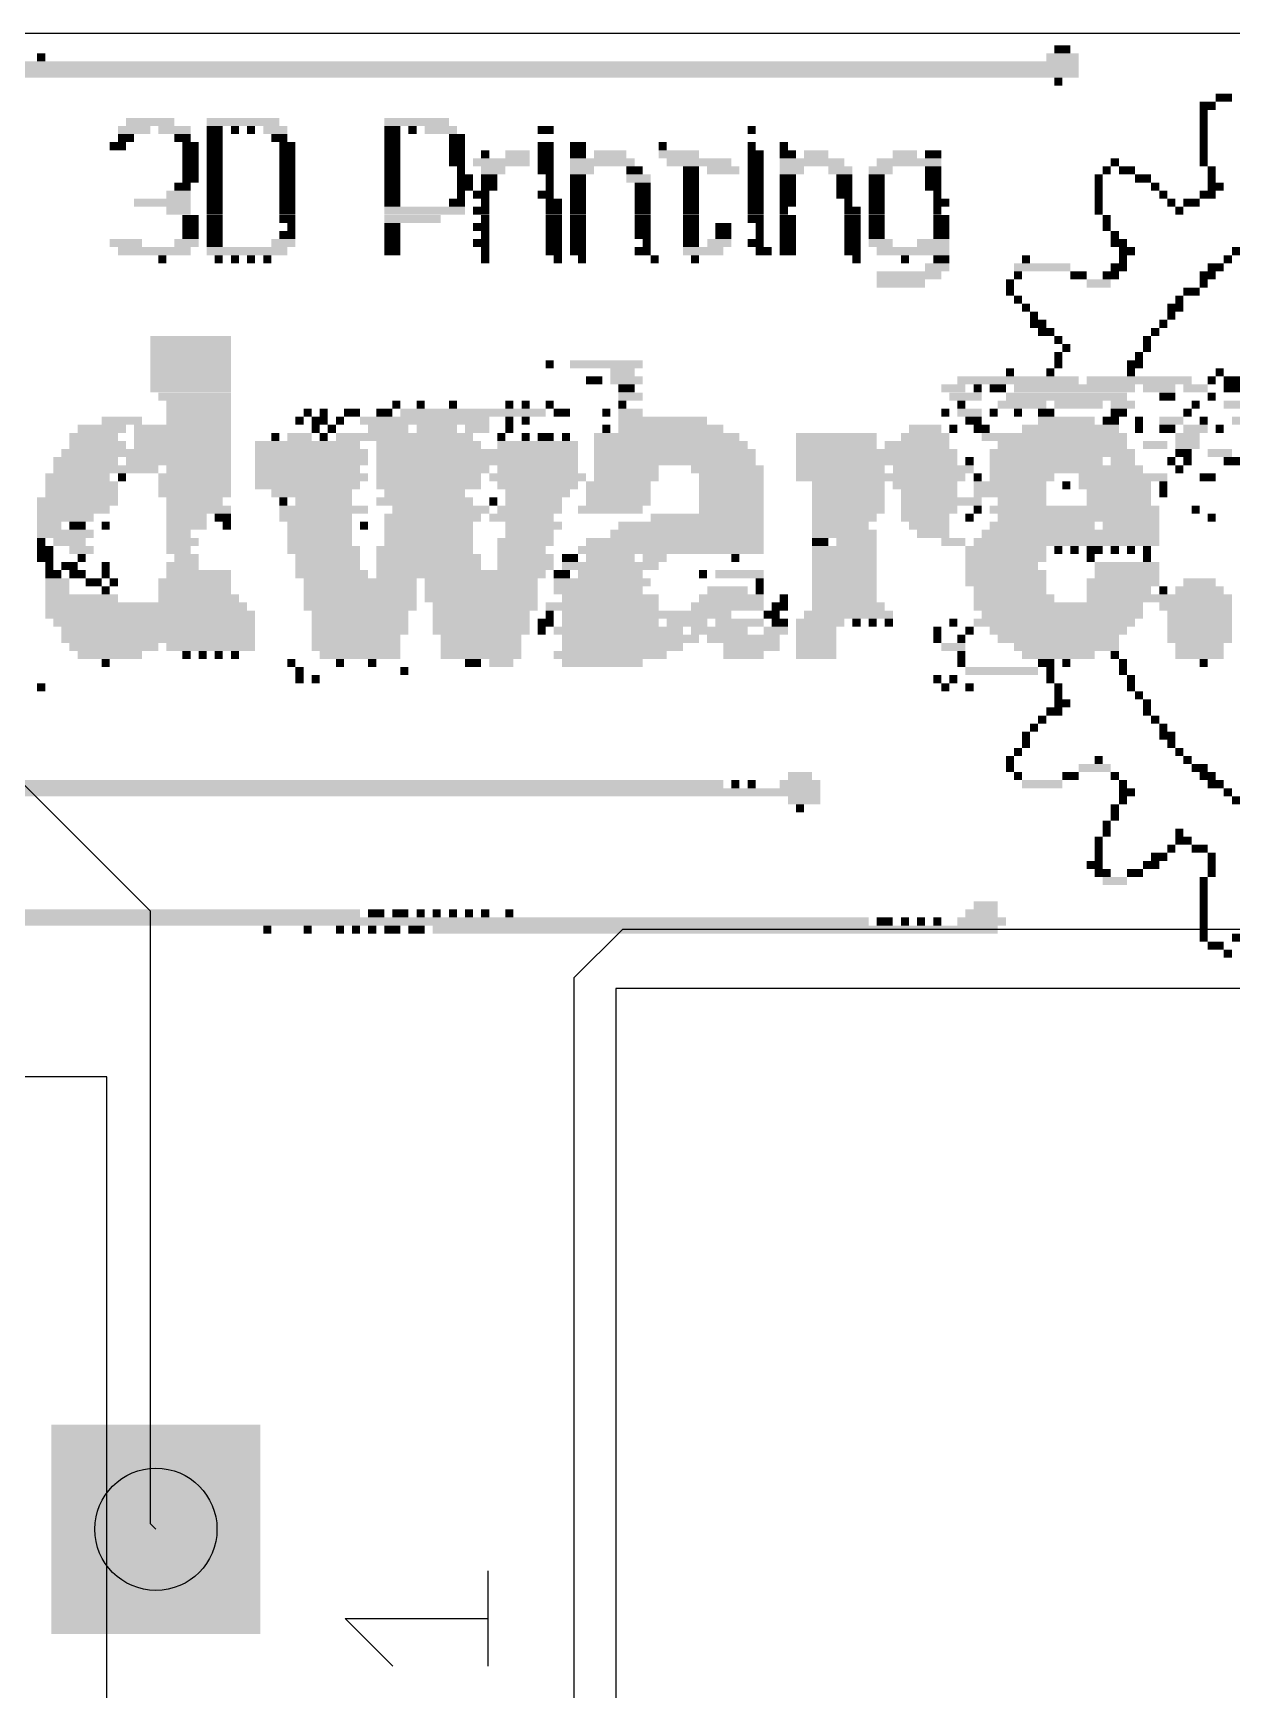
# Model space of a CAD drawing. Extents: x 103 to 286, y -140 to -65.
# Drawn here: x 267.33 to 277.14, y -109.24 to -95.69 of the extents above; entities that cross this region are included whole.
import ezdxf

# ---------------------------------------------------------------- set-up
doc = ezdxf.new("R2010")
doc.units = 0
for name, color, linetype in [('1', 82, 'CONTINUOUS'), ('16', 175, 'CONTINUOUS'), ('17', 2, 'CONTINUOUS'), ('21', 253, 'CONTINUOUS'), ('25', 253, 'CONTINUOUS'), ('29', 253, 'CONTINUOUS'), ('30', 253, 'CONTINUOUS'), ('44', 253, 'CONTINUOUS')]:
    doc.layers.add(name, color=color, linetype=linetype)

# ---------------------------------------------------------------- blocks, each defined once
blk = doc.blocks.new('RECT')
blk.add_solid([(-0.5, -0.5), (0.5, -0.5), (-0.5, 0.5), (0.5, 0.5)])
blk = doc.blocks.new('SQUAREP')
blk.add_solid([(-0.5, -0.5), (0.5, -0.5), (-0.5, 0.5), (0.5, 0.5)])

msp = doc.modelspace()

# ---------------------------------------------------------------- linework, layer by layer
at = {"layer": '1'}
for p, q in [((176.1947, -95.692), (281.8587, -95.692)), ((272.1508, -103.0224), (271.7546, -103.4186)), ((284.8305, -103.0224), (272.1508, -103.0224)), ((271.7546, -103.4186), (271.7546, -116.4285))]:
    msp.add_line(p, q, dxfattribs=at)
at = {"layer": '16'}
for p, q in [((267.0175, -101.6), (268.2875, -102.87)), ((268.2875, -102.87), (268.2875, -107.8798)), ((285.115, -103.505), (272.0975, -103.505)), ((272.0975, -103.505), (272.0975, -116.205)), ((268.2875, -107.8798), (268.3342, -107.9265))]:
    msp.add_line(p, q, dxfattribs=at)
at = {"layer": '21'}
for p, q in [((267.9343, -104.2265), (254.7343, -104.2265)), ((267.9343, -116.6265), (267.9343, -104.2265))]:
    msp.add_line(p, q, dxfattribs=at)
at = {"layer": '25'}
for p, q in [((271.0534, -109.0451), (271.0534, -108.2655)), ((270.2739, -109.0451), (269.8841, -108.6553)), ((269.8841, -108.6553), (271.0534, -108.6553))]:
    msp.add_line(p, q, dxfattribs=at)
at = {"layer": '44'}
msp.add_circle((268.3342, -107.9265), 0.5, dxfattribs=at)

# ---------------------------------------------------------------- block references
at = {"layer": '17', "xscale": 1.508, "yscale": 1.508, "rotation": 270}
msp.add_blockref('SQUAREP', (268.3342, -107.9265), dxfattribs=at)
msp.add_blockref('SQUAREP', (268.3342, -107.9265), dxfattribs=at)
at = {"layer": '21', "yscale": 0.066}
for p, xscale in [((267.396, -95.8901), 0.066), ((275.75, -95.8901), 0.2642), ((275.75, -95.824), 0.1321), ((265.2497, -95.9561), 21.2649), ((265.2497, -96.0222), 21.2649), ((275.717, -96.0882), 0.066), ((277.0708, -96.2203), 0.1321), ((276.9387, -96.2863), 0.1321), ((276.9057, -96.3524), 0.066), ((268.1554, -96.4844), 0.2642), ((268.2875, -96.4184), 0.3962), ((268.4856, -96.4844), 0.2642), ((269.047, -96.4184), 0.5944), ((268.8158, -96.4844), 0.1321), ((268.9809, -96.4844), 0.066), ((269.113, -96.4844), 0.066), ((269.3111, -96.4844), 0.1981), ((270.4668, -96.4184), 0.5283), ((270.2687, -96.4844), 0.1321), ((270.4338, -96.4844), 0.066), ((270.6649, -96.4844), 0.2642), ((271.5235, -96.4844), 0.1321), ((273.2075, -96.4844), 0.066), ((276.9057, -96.4184), 0.066), ((276.9057, -96.4844), 0.066), ((268.0233, -96.6165), 0.1321), ((268.0894, -96.5505), 0.1321), ((268.5517, -96.5505), 0.1321), ((268.6177, -96.6165), 0.1321), ((268.8158, -96.5505), 0.1321), ((268.8158, -96.6165), 0.1321), ((269.3441, -96.5505), 0.1321), ((269.4102, -96.6165), 0.1321), ((270.2687, -96.5505), 0.1321), ((270.2687, -96.6165), 0.1321), ((270.797, -96.5505), 0.1321), ((270.797, -96.6165), 0.1321), ((271.5235, -96.6165), 0.1321), ((271.7876, -96.6165), 0.1321), ((272.481, -96.6165), 0.066), ((273.2075, -96.6165), 0.066), ((273.4716, -96.6165), 0.066), ((276.9057, -96.5505), 0.066), ((276.9057, -96.6165), 0.066), ((268.6177, -96.6826), 0.1321), ((268.6177, -96.7486), 0.1321), ((268.8158, -96.6826), 0.1321), ((268.8158, -96.7486), 0.1321), ((269.4102, -96.6826), 0.1321), ((269.4102, -96.7486), 0.1321), ((270.2687, -96.6826), 0.1321), ((270.2687, -96.7486), 0.1321), ((270.797, -96.6826), 0.1321), ((270.797, -96.7486), 0.1321), ((271.1602, -96.7486), 0.4623), ((271.0282, -96.6826), 0.066), ((271.2923, -96.6826), 0.1981), ((271.5235, -96.6826), 0.1321), ((271.5235, -96.7486), 0.1321), ((271.7876, -96.6826), 0.1321), ((271.9857, -96.7486), 0.5283), ((272.0518, -96.6826), 0.2642), ((272.6131, -96.6826), 0.3302), ((272.7782, -96.7486), 0.5283), ((273.2405, -96.6826), 0.1321), ((273.2405, -96.7486), 0.1321), ((273.5047, -96.6826), 0.1321), ((273.7028, -96.7486), 0.5283), ((273.7358, -96.6826), 0.1981), ((274.4953, -96.7486), 0.5283), ((274.4622, -96.6826), 0.1981), ((274.6934, -96.6826), 0.1321), ((276.1793, -96.7486), 0.066), ((276.9057, -96.6826), 0.066), ((276.9057, -96.7486), 0.066), ((268.6177, -96.8146), 0.1321), ((268.6177, -96.8807), 0.1321), ((268.8158, -96.8146), 0.1321), ((268.8158, -96.8807), 0.1321), ((269.4102, -96.8146), 0.1321), ((269.4102, -96.8807), 0.1321), ((270.2687, -96.8146), 0.1321), ((270.2687, -96.8807), 0.1321), ((270.83, -96.8146), 0.066), ((270.8631, -96.8807), 0.1321), ((271.0612, -96.8807), 0.1321), ((271.0942, -96.8146), 0.1981), ((271.5235, -96.8146), 0.1321), ((271.5565, -96.8807), 0.066), ((271.7876, -96.8807), 0.1321), ((271.8206, -96.8146), 0.1981), ((272.2499, -96.8146), 0.1321), ((272.2829, -96.8807), 0.1981), ((272.7122, -96.8146), 0.1321), ((272.7122, -96.8807), 0.1321), ((272.9763, -96.8146), 0.2642), ((273.2405, -96.8146), 0.1321), ((273.2405, -96.8807), 0.1321), ((273.5377, -96.8146), 0.1981), ((273.5047, -96.8807), 0.1321), ((273.9339, -96.8146), 0.1981), ((273.9669, -96.8807), 0.1321), ((274.2641, -96.8146), 0.1981), ((274.2311, -96.8807), 0.1321), ((274.6934, -96.8146), 0.1321), ((274.6934, -96.8807), 0.1321), ((276.0472, -96.8807), 0.066), ((276.1132, -96.8146), 0.066), ((276.2783, -96.8146), 0.1321), ((276.4104, -96.8807), 0.1321), ((276.9718, -96.8146), 0.066), ((276.9718, -96.8807), 0.066), ((268.5186, -97.0128), 0.1981), ((268.5517, -96.9467), 0.1321), ((268.8158, -96.9467), 0.1321), ((268.8158, -97.0128), 0.1321), ((269.4102, -96.9467), 0.1321), ((269.4102, -97.0128), 0.1321), ((270.2687, -96.9467), 0.1321), ((270.2687, -97.0128), 0.1321), ((270.8631, -96.9467), 0.1321), ((270.83, -97.0128), 0.066), ((270.9951, -97.0128), 0.1321), ((271.0612, -96.9467), 0.1321), ((271.5235, -97.0128), 0.1321), ((271.5565, -96.9467), 0.066), ((271.7876, -96.9467), 0.1321), ((271.7876, -97.0128), 0.1321), ((272.3159, -96.9467), 0.1321), ((272.3159, -97.0128), 0.1321), ((272.7122, -96.9467), 0.1321), ((272.7122, -97.0128), 0.1321), ((273.2405, -96.9467), 0.1321), ((273.2405, -97.0128), 0.1321), ((273.5047, -96.9467), 0.1321), ((273.5047, -97.0128), 0.1321), ((273.9669, -96.9467), 0.1321), ((273.9669, -97.0128), 0.1321), ((274.2311, -96.9467), 0.1321), ((274.2311, -97.0128), 0.1321), ((274.6934, -96.9467), 0.1321), ((274.7264, -97.0128), 0.066), ((276.0472, -96.9467), 0.066), ((276.0472, -97.0128), 0.066), ((276.5095, -96.9467), 0.066), ((276.5755, -97.0128), 0.066), ((276.9387, -97.0128), 0.1321), ((277.0048, -96.9467), 0.1321), ((268.3866, -97.0788), 0.4623), ((268.5186, -97.1448), 0.1981), ((268.8158, -97.0788), 0.1321), ((268.8158, -97.1448), 0.1321), ((269.4102, -97.0788), 0.1321), ((269.4102, -97.1448), 0.1321), ((270.2687, -97.0788), 0.1321), ((270.5329, -97.1448), 0.6604), ((270.797, -97.0788), 0.1321), ((270.9951, -97.1448), 0.1321), ((271.0282, -97.0788), 0.066), ((271.5895, -97.0788), 0.1321), ((271.5895, -97.1448), 0.1321), ((271.7876, -97.0788), 0.1321), ((271.7876, -97.1448), 0.1321), ((272.3159, -97.0788), 0.1321), ((272.3159, -97.1448), 0.1321), ((272.7122, -97.0788), 0.1321), ((272.7122, -97.1448), 0.1321), ((273.2405, -97.0788), 0.1321), ((273.2405, -97.1448), 0.1321), ((273.5047, -97.0788), 0.1321), ((273.4716, -97.1448), 0.066), ((274.033, -97.1448), 0.1321), ((274, -97.0788), 0.066), ((274.2311, -97.0788), 0.1321), ((274.2311, -97.1448), 0.1321), ((274.7594, -97.0788), 0.1321), ((274.7264, -97.1448), 0.066), ((276.0472, -97.0788), 0.066), ((276.0472, -97.1448), 0.066), ((276.6416, -97.0788), 0.066), ((276.7076, -97.1448), 0.066), ((276.8067, -97.0788), 0.1321), ((268.6177, -97.2109), 0.1321), ((268.6177, -97.2769), 0.1321), ((268.8158, -97.2109), 0.1321), ((268.8158, -97.2769), 0.1321), ((269.4102, -97.2109), 0.1321), ((269.4432, -97.2769), 0.066), ((270.4338, -97.2109), 0.4623), ((270.2687, -97.2769), 0.1321), ((270.9951, -97.2769), 0.1321), ((271.0282, -97.2109), 0.066), ((271.5895, -97.2109), 0.1321), ((271.5895, -97.2769), 0.1321), ((271.7876, -97.2109), 0.1321), ((271.7876, -97.2769), 0.1321), ((272.3159, -97.2109), 0.1321), ((272.3159, -97.2769), 0.1321), ((272.7122, -97.2109), 0.1321), ((272.7122, -97.2769), 0.1321), ((272.9763, -97.2769), 0.1321), ((273.2405, -97.2109), 0.1321), ((273.2735, -97.2769), 0.066), ((273.5047, -97.2109), 0.1321), ((273.5047, -97.2769), 0.1321), ((274.033, -97.2109), 0.1321), ((274.033, -97.2769), 0.1321), ((274.2311, -97.2109), 0.1321), ((274.2311, -97.2769), 0.1321), ((274.7594, -97.2109), 0.1321), ((274.7594, -97.2769), 0.1321), ((276.1132, -97.2109), 0.066), ((276.1132, -97.2769), 0.066), ((268.0894, -97.409), 0.2642), ((268.5847, -97.409), 0.1981), ((268.6177, -97.343), 0.1321), ((268.8158, -97.343), 0.1321), ((268.8158, -97.409), 0.1321), ((269.3772, -97.409), 0.1981), ((269.4102, -97.343), 0.1321), ((270.2687, -97.343), 0.1321), ((270.2687, -97.409), 0.1321), ((270.9951, -97.409), 0.1321), ((271.0282, -97.343), 0.066), ((271.5895, -97.343), 0.1321), ((271.5895, -97.409), 0.1321), ((271.7876, -97.343), 0.1321), ((271.7876, -97.409), 0.1321), ((272.3159, -97.343), 0.1321), ((272.349, -97.409), 0.066), ((272.7122, -97.343), 0.1321), ((272.7122, -97.409), 0.1321), ((272.9433, -97.409), 0.1981), ((272.9763, -97.343), 0.1321), ((273.2405, -97.409), 0.1321), ((273.2735, -97.343), 0.066), ((273.5047, -97.343), 0.1321), ((273.5047, -97.409), 0.1321), ((274.033, -97.343), 0.1321), ((274.033, -97.409), 0.1321), ((274.2311, -97.343), 0.1321), ((274.2641, -97.409), 0.1981), ((274.6934, -97.409), 0.2642), ((274.7594, -97.343), 0.1321), ((276.1793, -97.343), 0.066), ((276.2123, -97.409), 0.1321), ((268.3205, -97.475), 0.5944), ((268.3866, -97.5411), 0.066), ((269.08, -97.475), 0.6604), ((268.8488, -97.5411), 0.066), ((268.9809, -97.5411), 0.066), ((269.113, -97.5411), 0.066), ((269.2451, -97.5411), 0.066), ((270.2687, -97.475), 0.1321), ((271.0282, -97.475), 0.066), ((271.0282, -97.5411), 0.066), ((271.5895, -97.475), 0.1321), ((271.6225, -97.5411), 0.066), ((271.7876, -97.475), 0.1321), ((271.8206, -97.5411), 0.066), ((272.3159, -97.475), 0.1321), ((272.415, -97.5411), 0.066), ((272.8112, -97.475), 0.3302), ((272.7452, -97.5411), 0.066), ((273.3065, -97.475), 0.1321), ((273.5047, -97.475), 0.1321), ((274.033, -97.475), 0.1321), ((274.066, -97.5411), 0.066), ((274.5283, -97.475), 0.5944), ((274.4622, -97.5411), 0.066), ((274.7594, -97.5411), 0.1321), ((275.4528, -97.5411), 0.066), ((276.2783, -97.475), 0.1321), ((276.2453, -97.5411), 0.066), ((277.1038, -97.5411), 0.066), ((277.2029, -97.475), 0.1321), ((274.4953, -97.6732), 0.5283), ((274.7264, -97.6071), 0.1981), ((275.5849, -97.6071), 0.4623), ((275.3868, -97.6732), 0.066), ((275.8821, -97.6732), 0.1321), ((276.1463, -97.6732), 0.1321), ((276.2123, -97.6071), 0.1321), ((276.9387, -97.6732), 0.1321), ((277.0048, -97.6071), 0.1321), ((274.4292, -97.7392), 0.3962), ((275.3208, -97.7392), 0.066), ((275.3208, -97.8052), 0.066), ((276.0472, -97.7392), 0.1981), ((276.8067, -97.8052), 0.1321), ((276.9057, -97.7392), 0.066), ((275.3868, -97.8713), 0.066), ((275.4528, -97.9373), 0.066), ((276.6746, -97.9373), 0.1321), ((276.7076, -97.8713), 0.066), ((275.5519, -98.0694), 0.1321), ((275.5189, -98.0034), 0.066), ((276.5755, -98.0694), 0.066), ((276.6416, -98.0034), 0.066), ((268.6177, -98.2015), 0.6604), ((275.6179, -98.1354), 0.1321), ((275.717, -98.2015), 0.066), ((276.4434, -98.2015), 0.066), ((276.5095, -98.1354), 0.066), ((268.6177, -98.2675), 0.6604), ((268.6177, -98.3336), 0.6604), ((275.717, -98.3336), 0.066), ((275.783, -98.2675), 0.066), ((276.3774, -98.3336), 0.066), ((276.4434, -98.2675), 0.066), ((268.6177, -98.3996), 0.6604), ((268.6177, -98.4656), 0.6604), ((271.5565, -98.3996), 0.066), ((272.0188, -98.3996), 0.5944), ((272.1508, -98.4656), 0.1981), ((275.3208, -98.4656), 0.066), ((275.651, -98.4656), 0.066), ((275.717, -98.3996), 0.066), ((276.3444, -98.3996), 0.1321), ((276.3114, -98.4656), 0.066), ((277.0378, -98.4656), 0.066), ((268.6177, -98.5317), 0.6604), ((268.6177, -98.5977), 0.6604), ((271.9197, -98.5317), 0.1321), ((272.1839, -98.5317), 0.2642), ((272.1839, -98.5977), 0.1321), ((274.8585, -98.5977), 0.1981), ((275.3868, -98.5317), 0.9906), ((275.0566, -98.5977), 0.066), ((275.2217, -98.5977), 0.1321), ((275.8491, -98.5977), 0.9906), ((276.3774, -98.5317), 0.8585), ((276.5425, -98.5977), 0.2642), ((276.8397, -98.5977), 0.1981), ((276.9718, -98.5317), 0.066), ((277.1369, -98.5317), 0.1321), ((277.1369, -98.5977), 0.1321), ((268.6507, -98.6638), 0.5944), ((268.6837, -98.7298), 0.5283), ((268.6837, -98.7958), 0.5283), ((269.5753, -98.7958), 0.066), ((269.7074, -98.7958), 0.066), ((269.9385, -98.7958), 0.1321), ((270.2027, -98.7958), 0.1321), ((270.3017, -98.7298), 0.066), ((270.9291, -98.7958), 1.1887), ((270.4998, -98.7298), 0.066), ((270.764, -98.7298), 0.066), ((271.2263, -98.7298), 0.066), ((271.3584, -98.7298), 0.066), ((271.5565, -98.7298), 0.066), ((271.6555, -98.7958), 0.1321), ((272.0188, -98.7958), 0.066), ((272.1508, -98.7298), 0.066), ((272.2169, -98.6638), 0.1981), ((272.2169, -98.7958), 0.1981), ((274.7924, -98.7958), 0.066), ((274.9575, -98.6638), 0.2642), ((274.9245, -98.7298), 0.066), ((274.9906, -98.7958), 0.1981), ((275.1887, -98.7958), 0.066), ((275.4198, -98.7298), 0.3962), ((275.783, -98.6638), 0.9906), ((275.3868, -98.7958), 0.066), ((275.6179, -98.7958), 0.1321), ((275.8821, -98.7298), 0.3962), ((276.2453, -98.7298), 0.1981), ((276.2123, -98.7958), 0.1321), ((276.6085, -98.6638), 0.1321), ((276.7736, -98.7958), 0.066), ((276.8397, -98.7298), 0.066), ((276.9718, -98.6638), 0.066), ((277.1699, -98.7298), 0.1981), ((267.8913, -98.9279), 0.3962), ((268.0564, -98.8619), 0.3302), ((268.5517, -98.9279), 0.7925), ((268.6837, -98.8619), 0.5283), ((269.5092, -98.8619), 0.066), ((269.6743, -98.8619), 0.1321), ((269.6413, -98.9279), 0.066), ((269.7734, -98.9279), 0.066), ((269.8394, -98.8619), 0.066), ((270.5329, -98.8619), 1.0566), ((270.2357, -98.9279), 0.3302), ((270.6319, -98.9279), 0.3302), ((270.9621, -98.9279), 0.1981), ((271.2263, -98.8619), 0.066), ((271.2263, -98.9279), 0.066), ((271.3584, -98.8619), 0.066), ((272.0188, -98.9279), 0.066), ((272.481, -98.8619), 0.7264), ((272.5471, -98.9279), 0.8585), ((274.6273, -98.9279), 0.2642), ((274.8585, -98.9279), 0.066), ((275.0236, -98.8619), 0.1321), ((275.0896, -98.9279), 0.1321), ((275.8161, -98.9279), 0.7925), ((275.783, -98.8619), 0.4623), ((276.1463, -98.8619), 0.1321), ((276.3774, -98.8619), 0.066), ((276.3774, -98.9279), 0.066), ((276.6085, -98.9279), 0.1321), ((276.6416, -98.8619), 0.1981), ((276.8397, -98.9279), 0.1981), ((276.9057, -98.8619), 0.066), ((277.0378, -98.9279), 0.066), ((277.2359, -98.8619), 0.1981), ((267.8582, -99.06), 0.4623), ((267.8252, -98.994), 0.3962), ((268.5517, -98.994), 0.7925), ((268.5517, -99.06), 0.7925), ((269.5753, -99.06), 0.8585), ((269.3111, -98.994), 0.066), ((269.5092, -98.994), 0.1981), ((269.7074, -98.994), 0.066), ((270.3678, -98.994), 1.1227), ((270.5659, -99.06), 0.8585), ((271.1602, -98.994), 0.066), ((271.4574, -99.06), 0.6604), ((271.3584, -98.994), 0.066), ((271.5235, -98.994), 0.1321), ((271.6886, -98.994), 0.066), ((272.5141, -98.994), 1.1887), ((272.5471, -99.06), 1.2548), ((273.9009, -98.994), 0.6604), ((273.9009, -99.06), 0.6604), ((274.5613, -99.06), 0.5283), ((274.6273, -98.994), 0.3962), ((275.684, -98.994), 1.1887), ((275.75, -99.06), 1.0566), ((276.5095, -99.06), 0.1981), ((276.7736, -98.994), 0.1981), ((276.7736, -99.06), 0.1981), ((267.7592, -99.1921), 0.5283), ((268.2545, -99.126), 1.3868), ((268.5186, -99.1921), 0.8585), ((269.6083, -99.126), 0.9246), ((269.6083, -99.1921), 0.9246), ((270.9621, -99.126), 1.651), ((270.9621, -99.1921), 1.651), ((272.5801, -99.126), 1.3208), ((272.5801, -99.1921), 1.3208), ((274.2311, -99.126), 1.3208), ((274.2311, -99.1921), 1.3208), ((274.9906, -99.1921), 0.066), ((275.75, -99.126), 1.1887), ((275.6179, -99.1921), 0.9246), ((276.2453, -99.1921), 0.1981), ((276.6416, -99.1921), 0.066), ((276.7406, -99.126), 0.1321), ((276.7736, -99.1921), 0.066), ((277.0378, -99.126), 0.1981), ((277.1369, -99.1921), 0.1321), ((267.6931, -99.3242), 0.5283), ((267.9243, -99.2581), 0.8585), ((268.0564, -99.3242), 0.066), ((268.6507, -99.3242), 0.5944), ((268.6837, -99.2581), 0.5283), ((269.6083, -99.3242), 0.9246), ((269.5753, -99.2581), 0.8585), ((270.5989, -99.2581), 0.9246), ((270.5659, -99.3242), 0.8585), ((271.4574, -99.3242), 0.7925), ((271.4574, -99.2581), 0.6604), ((272.1839, -99.2581), 0.5283), ((272.1839, -99.3242), 0.5283), ((273.0094, -99.2581), 0.5944), ((273.0424, -99.3242), 0.5283), ((273.9339, -99.2581), 0.7264), ((274.2641, -99.3242), 1.3868), ((274.6934, -99.2581), 0.6604), ((275.0566, -99.3242), 0.066), ((275.783, -99.2581), 1.2548), ((275.4198, -99.3242), 0.5283), ((276.2453, -99.3242), 0.7264), ((276.7076, -99.2581), 0.066), ((276.9387, -99.3242), 0.1321), ((267.7262, -99.3902), 0.5944), ((267.7262, -99.4562), 0.5944), ((268.6507, -99.3902), 0.5944), ((268.6507, -99.4562), 0.5944), ((269.5753, -99.3902), 0.8585), ((269.6083, -99.4562), 0.6604), ((270.5659, -99.3902), 0.8585), ((270.5329, -99.4562), 0.6604), ((271.4574, -99.3902), 0.6604), ((271.4574, -99.4562), 0.5283), ((272.1178, -99.3902), 0.5283), ((272.1178, -99.4562), 0.5283), ((273.0424, -99.3902), 0.5283), ((273.0424, -99.4562), 0.5283), ((274, -99.3902), 0.5944), ((274, -99.4562), 0.5944), ((274.6273, -99.3902), 0.5283), ((274.6604, -99.4562), 0.4623), ((275.3208, -99.3902), 0.5944), ((275.3208, -99.4562), 0.5944), ((275.783, -99.3902), 0.066), ((276.1793, -99.3902), 0.5944), ((276.2123, -99.4562), 0.5283), ((276.5755, -99.3902), 0.066), ((276.5755, -99.4562), 0.066), ((267.6931, -99.5223), 0.6604), ((267.6601, -99.5883), 0.5944), ((268.6507, -99.5223), 0.4623), ((268.6837, -99.5883), 0.5283), ((269.3772, -99.5223), 0.066), ((269.7074, -99.5883), 0.7264), ((269.7074, -99.5223), 0.4623), ((270.5329, -99.5223), 0.7925), ((270.6649, -99.5883), 0.7925), ((271.0942, -99.5223), 0.066), ((271.3914, -99.5883), 0.5283), ((271.4244, -99.5223), 0.4623), ((272.0518, -99.5883), 0.5283), ((272.1178, -99.5223), 0.5283), ((273.0424, -99.5223), 0.5283), ((273.0424, -99.5883), 0.5283), ((274, -99.5223), 0.5944), ((274, -99.5883), 0.5944), ((274.7594, -99.5223), 0.6604), ((274.6604, -99.5883), 0.4623), ((275.0566, -99.5883), 0.066), ((275.8491, -99.5883), 1.3868), ((275.4198, -99.5223), 0.3962), ((276.2123, -99.5223), 0.5283), ((276.8397, -99.5883), 0.066), ((267.5941, -99.6544), 0.4623), ((267.462, -99.7204), 0.1981), ((267.6931, -99.7204), 0.1321), ((267.9243, -99.7204), 0.066), ((268.5847, -99.6544), 0.3302), ((268.5847, -99.7204), 0.3302), ((268.8819, -99.6544), 0.1321), ((268.9149, -99.7204), 0.066), ((269.6413, -99.6544), 0.5944), ((269.6743, -99.7204), 0.5283), ((270.0376, -99.7204), 0.066), ((270.5989, -99.6544), 0.7925), ((270.5659, -99.7204), 0.7264), ((271.3253, -99.6544), 0.5283), ((271.4244, -99.7204), 0.4623), ((272.7122, -99.7204), 1.1887), ((272.8443, -99.6544), 0.9246), ((273.9339, -99.7204), 0.4623), ((273.9669, -99.6544), 0.5283), ((274.6273, -99.6544), 0.3962), ((274.6604, -99.7204), 0.3302), ((274.9906, -99.6544), 0.066), ((275.5849, -99.7204), 0.8585), ((275.8821, -99.6544), 1.3208), ((276.3114, -99.7204), 0.4623), ((276.9718, -99.6544), 0.066), ((267.5941, -99.7864), 0.4623), ((267.396, -99.8525), 0.066), ((267.6271, -99.8525), 0.2642), ((268.5186, -99.7864), 0.1981), ((268.5517, -99.8525), 0.2642), ((269.6743, -99.7864), 0.5283), ((269.6743, -99.8525), 0.5283), ((270.5659, -99.7864), 0.7264), ((270.5659, -99.8525), 0.7264), ((271.3584, -99.8525), 0.4623), ((271.3914, -99.7864), 0.3962), ((272.5801, -99.8525), 1.4529), ((272.6792, -99.7864), 1.2548), ((273.7688, -99.8525), 0.1321), ((273.9669, -99.7864), 0.5283), ((274.066, -99.8525), 0.3302), ((274.6934, -99.7864), 0.2642), ((274.8585, -99.8525), 0.1981), ((275.783, -99.8525), 1.5189), ((275.8161, -99.7864), 1.4529), ((267.429, -99.9185), 0.1321), ((267.429, -99.9846), 0.1321), ((267.7262, -99.9185), 0.1981), ((267.7262, -99.9846), 0.066), ((268.5186, -99.9185), 0.1981), ((268.5847, -99.9846), 0.1981), ((269.7074, -99.9185), 0.5944), ((269.7404, -99.9846), 0.5283), ((270.5329, -99.9185), 0.7925), ((270.5659, -99.9846), 0.8585), ((271.3253, -99.9185), 0.3962), ((271.3584, -99.9846), 0.4623), ((271.7216, -99.9846), 0.1321), ((272.5471, -99.9185), 1.5189), ((272.0518, -99.9846), 0.3962), ((272.415, -99.9846), 0.1981), ((273.0754, -99.9846), 0.066), ((273.9669, -99.9185), 0.5283), ((273.9669, -99.9846), 0.5283), ((275.2877, -99.9185), 0.6604), ((275.2877, -99.9846), 0.6604), ((275.717, -99.9185), 0.066), ((275.8491, -99.9185), 0.066), ((276.0142, -99.9185), 0.1321), ((275.9812, -99.9846), 0.066), ((276.1793, -99.9185), 0.066), ((276.3114, -99.9185), 0.066), ((276.4434, -99.9185), 0.066), ((276.4434, -99.9846), 0.066), ((267.495, -100.1166), 0.1321), ((267.462, -100.0506), 0.066), ((267.6271, -100.0506), 0.1321), ((267.6931, -100.1166), 0.1321), ((267.9243, -100.0506), 0.066), ((267.9243, -100.1166), 0.066), ((268.5517, -100.0506), 0.2642), ((268.6837, -100.1166), 0.5283), ((269.7734, -100.1166), 0.5944), ((269.7404, -100.0506), 0.5283), ((270.5659, -100.0506), 0.8585), ((270.83, -100.1166), 1.3868), ((271.3584, -100.0506), 0.4623), ((271.6555, -100.1166), 0.1321), ((272.0518, -100.0506), 0.7925), ((272.0518, -100.1166), 0.5283), ((272.8112, -100.1166), 0.066), ((273.1084, -100.1166), 0.3962), ((273.9669, -100.0506), 0.5283), ((273.9669, -100.1166), 0.5283), ((275.2547, -100.0506), 0.5944), ((275.2877, -100.1166), 0.6604), ((276.2783, -100.0506), 0.5283), ((276.2783, -100.1166), 0.5283), ((267.528, -100.1827), 0.1981), ((267.528, -100.2487), 0.1981), ((267.8252, -100.1827), 0.1321), ((267.9243, -100.2487), 0.066), ((267.9903, -100.1827), 0.066), ((268.6507, -100.1827), 0.5944), ((268.6507, -100.2487), 0.5944), ((270.0045, -100.1827), 0.9246), ((270.0045, -100.2487), 0.9246), ((270.9951, -100.1827), 0.9246), ((270.9951, -100.2487), 0.9246), ((271.9857, -100.1827), 0.7925), ((271.9527, -100.2487), 0.7264), ((273.0094, -100.2487), 0.3302), ((273.2735, -100.1827), 0.066), ((273.2735, -100.2487), 0.066), ((273.9669, -100.1827), 0.5283), ((273.9669, -100.2487), 0.5283), ((275.2877, -100.1827), 0.6604), ((275.3208, -100.2487), 0.5944), ((276.2453, -100.1827), 0.5944), ((276.2123, -100.2487), 0.5283), ((276.5755, -100.2487), 0.066), ((276.8727, -100.2487), 0.3962), ((276.8727, -100.1827), 0.2642), ((267.7262, -100.3148), 0.5944), ((268.2545, -100.3808), 1.651), ((268.6837, -100.3148), 0.6604), ((270.0045, -100.3148), 0.9246), ((270.0045, -100.3808), 0.9246), ((270.9951, -100.3148), 0.9246), ((271.0282, -100.3808), 0.8585), ((271.9857, -100.3808), 0.9246), ((272.0518, -100.3148), 0.7925), ((273.0094, -100.3808), 0.5944), ((273.0424, -100.3148), 0.5283), ((273.4386, -100.3808), 0.1321), ((273.4716, -100.3148), 0.066), ((273.9669, -100.3148), 0.5283), ((274, -100.3808), 0.5944), ((275.3538, -100.3148), 0.6604), ((275.717, -100.3808), 1.3868), ((276.5425, -100.3148), 1.1887), ((276.8397, -100.3808), 0.5944), ((268.2875, -100.4468), 1.717), ((268.3205, -100.5129), 1.651), ((270.0045, -100.4468), 0.7925), ((270.0045, -100.5129), 0.7925), ((270.9951, -100.4468), 0.7925), ((270.9951, -100.5129), 0.7925), ((271.5235, -100.5129), 0.1321), ((271.5565, -100.4468), 0.066), ((272.349, -100.4468), 1.3868), ((272.0518, -100.5129), 0.7925), ((272.6792, -100.5129), 0.3302), ((273.1084, -100.5129), 0.3962), ((273.3726, -100.4468), 0.1321), ((273.4386, -100.5129), 0.1321), ((273.7688, -100.5129), 0.3962), ((274, -100.4468), 0.7264), ((274.066, -100.5129), 0.066), ((274.1981, -100.5129), 0.066), ((274.3302, -100.5129), 0.066), ((274.8585, -100.5129), 0.066), ((275.684, -100.5129), 1.3208), ((275.75, -100.4468), 1.3208), ((276.8727, -100.4468), 0.5283), ((276.8727, -100.5129), 0.5283), ((268.3535, -100.5789), 1.585), ((268.3535, -100.645), 1.585), ((270.0045, -100.5789), 0.7925), ((269.9715, -100.645), 0.7264), ((270.9951, -100.5789), 0.7925), ((270.9951, -100.645), 0.6604), ((271.4904, -100.5789), 0.066), ((272.1178, -100.5789), 1.0566), ((272.2169, -100.645), 1.1227), ((272.9433, -100.5789), 0.4623), ((273.1414, -100.645), 0.5944), ((273.4056, -100.5789), 0.1981), ((273.7358, -100.5789), 0.3302), ((273.7358, -100.645), 0.3302), ((274.7264, -100.5789), 0.066), ((274.7264, -100.645), 0.066), ((274.9245, -100.645), 0.066), ((274.9906, -100.5789), 0.066), ((275.717, -100.5789), 1.1227), ((275.717, -100.645), 0.9906), ((276.8727, -100.5789), 0.5283), ((276.8727, -100.645), 0.5283), ((267.9903, -100.711), 0.7264), ((267.9573, -100.777), 0.5283), ((268.7828, -100.711), 0.7264), ((268.5847, -100.777), 0.066), ((268.7168, -100.777), 0.066), ((268.8488, -100.777), 0.066), ((268.9809, -100.777), 0.066), ((269.9715, -100.711), 0.7264), ((270.0045, -100.777), 0.6604), ((270.9951, -100.711), 0.6604), ((270.9951, -100.777), 0.6604), ((272.0518, -100.777), 0.9246), ((272.1508, -100.711), 0.9906), ((273.2075, -100.711), 0.4623), ((273.1414, -100.777), 0.3302), ((273.7358, -100.711), 0.3302), ((273.7358, -100.777), 0.3302), ((274.8585, -100.711), 0.1981), ((274.9245, -100.777), 0.066), ((275.783, -100.711), 0.8585), ((275.717, -100.777), 0.5944), ((276.1793, -100.777), 0.066), ((276.8727, -100.711), 0.3962), ((276.8727, -100.777), 0.3962), ((267.9243, -100.8431), 0.066), ((269.4432, -100.8431), 0.066), ((269.5092, -100.9091), 0.066), ((269.8394, -100.8431), 0.066), ((270.1036, -100.8431), 0.066), ((270.3678, -100.9091), 0.066), ((270.9291, -100.8431), 0.1321), ((271.1602, -100.8431), 0.1981), ((271.9857, -100.8431), 0.6604), ((274.9245, -100.8431), 0.066), ((275.2547, -100.9091), 0.5944), ((275.6179, -100.8431), 0.1321), ((275.651, -100.9091), 0.066), ((275.783, -100.8431), 0.066), ((276.2453, -100.8431), 0.066), ((276.2453, -100.9091), 0.066), ((276.9057, -100.8431), 0.066), ((267.396, -101.0412), 0.066), ((269.5092, -100.9752), 0.066), ((269.6413, -100.9752), 0.066), ((274.7264, -100.9752), 0.066), ((274.7924, -101.0412), 0.066), ((274.8585, -100.9752), 0.066), ((274.9906, -101.0412), 0.066), ((275.651, -100.9752), 0.066), ((275.717, -101.0412), 0.066), ((276.3114, -100.9752), 0.066), ((276.3114, -101.0412), 0.066), ((275.75, -101.1733), 0.1321), ((275.717, -101.1072), 0.066), ((276.3774, -101.1072), 0.066), ((276.4434, -101.1733), 0.066), ((275.5189, -101.3714), 0.066), ((275.5849, -101.3054), 0.066), ((275.684, -101.2393), 0.1321), ((276.4434, -101.2393), 0.066), ((276.5095, -101.3054), 0.066), ((276.5755, -101.3714), 0.066), ((275.4528, -101.4374), 0.066), ((275.4528, -101.5035), 0.066), ((276.6085, -101.4374), 0.1321), ((276.6416, -101.5035), 0.066), ((275.3208, -101.6356), 0.066), ((275.3868, -101.5695), 0.066), ((276.0472, -101.6356), 0.066), ((276.7076, -101.5695), 0.066), ((276.7736, -101.6356), 0.066), ((273.6037, -101.7676), 0.1981), ((275.3208, -101.7016), 0.066), ((275.3868, -101.7676), 0.066), ((275.8161, -101.7676), 0.1321), ((276.0142, -101.7016), 0.2642), ((276.1793, -101.7676), 0.066), ((276.8727, -101.7016), 0.1321), ((276.9387, -101.7676), 0.1321), ((264.193, -101.8997), 19.1516), ((266.2733, -101.8337), 13.4061), ((273.0754, -101.8337), 0.066), ((273.2075, -101.8337), 0.066), ((273.6037, -101.8337), 0.3302), ((275.5849, -101.8337), 0.3302), ((276.2783, -101.8997), 0.1321), ((276.2453, -101.8337), 0.066), ((277.0048, -101.8337), 0.1321), ((277.1038, -101.8997), 0.066), ((273.6367, -101.9658), 0.2642), ((273.6037, -102.0318), 0.066), ((276.1793, -102.0318), 0.066), ((276.2453, -101.9658), 0.066), ((277.2029, -101.9658), 0.1321), ((276.1132, -102.1639), 0.066), ((276.1793, -102.0978), 0.066), ((276.0472, -102.296), 0.066), ((276.1132, -102.2299), 0.066), ((276.7406, -102.296), 0.1321), ((276.7076, -102.2299), 0.066), ((276.0472, -102.362), 0.066), ((276.0472, -102.428), 0.066), ((276.5425, -102.428), 0.1321), ((276.6416, -102.362), 0.066), ((276.8727, -102.362), 0.1321), ((276.9718, -102.428), 0.066), ((276.0142, -102.4941), 0.1321), ((276.0802, -102.5601), 0.1321), ((276.3444, -102.5601), 0.1321), ((276.4765, -102.4941), 0.1321), ((276.9718, -102.4941), 0.066), ((276.9718, -102.5601), 0.066), ((276.1793, -102.6262), 0.1981), ((276.9057, -102.6262), 0.066), ((276.9057, -102.6922), 0.066), ((275.1226, -102.8243), 0.1981), ((276.9057, -102.7582), 0.066), ((276.9057, -102.8243), 0.066), ((270.4338, -102.9564), 7.4625), ((268.5517, -102.8903), 2.9058), ((270.1366, -102.8903), 0.1321), ((270.3347, -102.8903), 0.1321), ((270.4998, -102.8903), 0.066), ((270.6319, -102.8903), 0.066), ((270.764, -102.8903), 0.066), ((270.8961, -102.8903), 0.066), ((271.0282, -102.8903), 0.066), ((271.2263, -102.8903), 0.066), ((274.2971, -102.9564), 0.1321), ((274.4622, -102.9564), 0.066), ((274.5943, -102.9564), 0.066), ((274.7264, -102.9564), 0.066), ((275.0896, -102.9564), 0.3962), ((275.0896, -102.8903), 0.2642), ((276.9057, -102.8903), 0.066), ((276.9057, -102.9564), 0.066), ((269.2451, -103.0224), 0.066), ((269.5753, -103.0224), 0.066), ((269.8394, -103.0224), 0.066), ((269.9715, -103.0224), 0.066), ((270.1036, -103.0224), 0.066), ((270.2687, -103.0224), 0.1321), ((270.4668, -103.0224), 0.1321), ((272.9103, -103.0224), 4.6228), ((276.9057, -103.0224), 0.066), ((276.9057, -103.0884), 0.066), ((277.2029, -103.0884), 0.1321), ((277.0048, -103.1545), 0.1321), ((277.1038, -103.2205), 0.066)]:
    msp.add_blockref('RECT', p, dxfattribs=dict(at, xscale=xscale))
at = {"layer": '29', "xscale": 1.7112, "yscale": 1.7112, "rotation": 270}
msp.add_blockref('SQUAREP', (268.3342, -107.9265), dxfattribs=at)
at = {"layer": '30', "xscale": 1.7112, "yscale": 1.7112, "rotation": 270}
msp.add_blockref('SQUAREP', (268.3342, -107.9265), dxfattribs=at)

doc.saveas('drawing.dxf')
